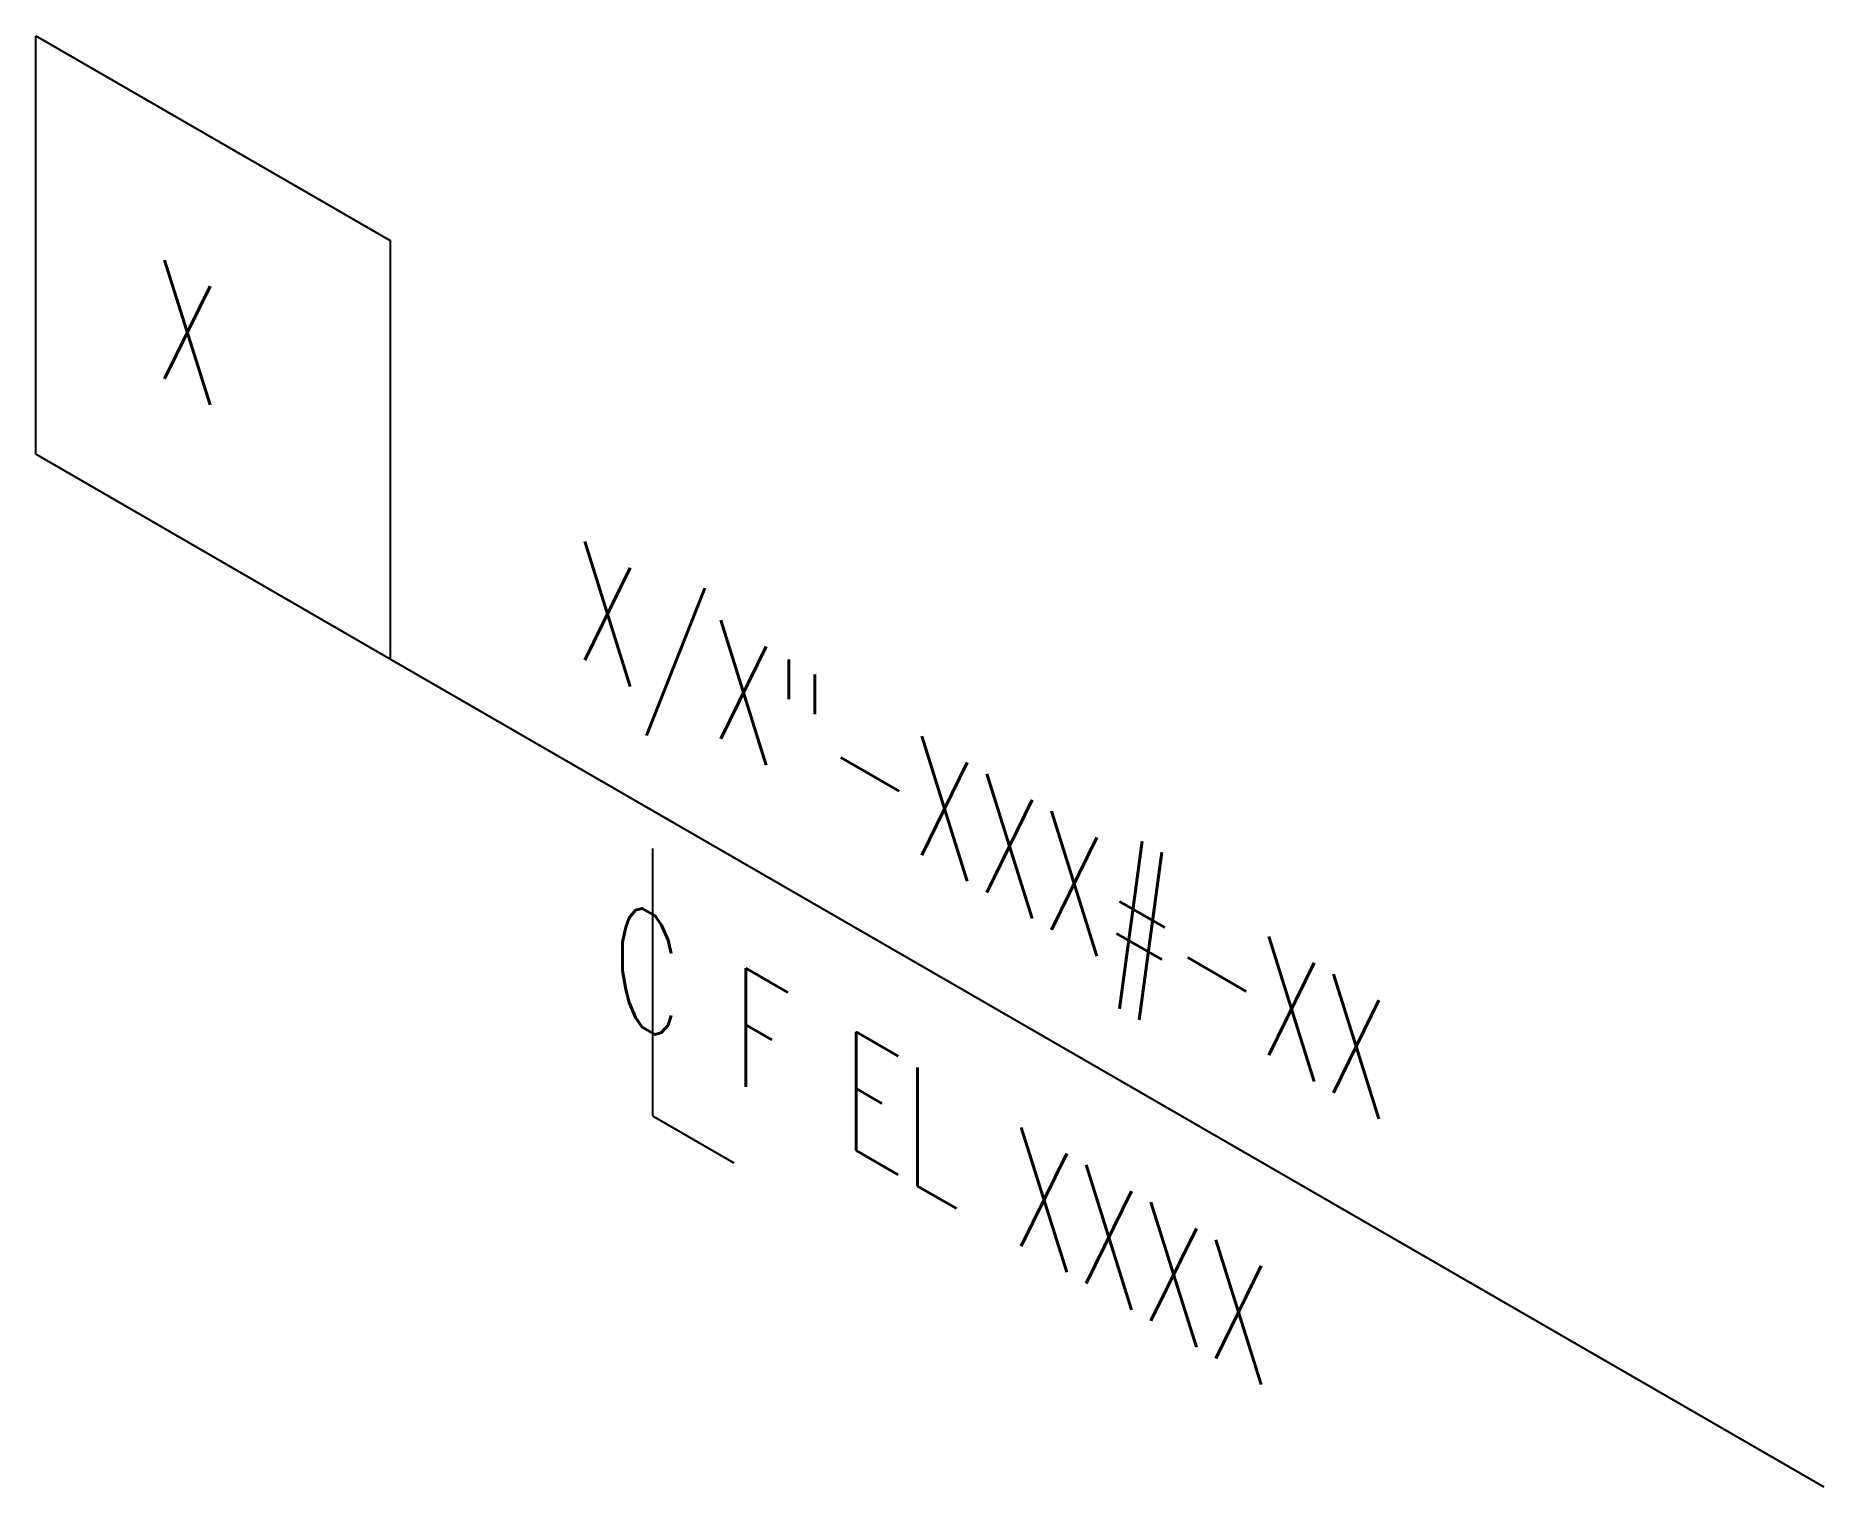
# Model space of a CAD drawing. Header units: millimetres. Extents: x -10143.8 to -10140.32, y -74.01 to -71.19.
import ezdxf
from ezdxf.enums import TextEntityAlignment as Align

# ---------------------------------------------------------------- set-up
doc = ezdxf.new("R2010")
doc.units = ezdxf.units.MM
doc.layers.add('Tub_iso_símbolos', color=2, linetype='Continuous')
doc.styles.add('r80', font='romans.shx')

msp = doc.modelspace()

# ---------------------------------------------------------------- linework, layer by layer
at = {"layer": 'Tub_iso_símbolos', "color": 1}
for p, q in [((-10143.7993, -72.0043), (-10143.7993, -71.1898)), ((-10143.7993, -71.1898), (-10143.1093, -71.5882)), ((-10143.1093, -71.5882), (-10143.1093, -72.4026)), ((-10143.1093, -72.4026), (-10143.7993, -72.0043)), ((-10140.318, -74.0142), (-10143.1093, -72.4026))]:
    msp.add_line(p, q, dxfattribs=at)
at = {"layer": 'Tub_iso_símbolos'}
for p, q in [((-10142.5986, -72.7712), (-10142.5986, -73.2916)), ((-10142.5986, -73.2916), (-10142.4405, -73.3828))]:
    msp.add_line(p, q, dxfattribs=at)

# ---------------------------------------------------------------- texts
at = {"layer": 'Tub_iso_símbolos', "style": 'r80', "oblique": 330, "width": 0.85}
msp.add_text('X', height=0.2, rotation=330, dxfattribs=at).set_placement((-10143.4543, -71.7962), align=Align.MIDDLE_CENTER)
for s, p in [('X/X"-XXX#-XX', (-10142.7496, -72.3942)), ('C F EL XXXX', (-10142.6759, -73.0859))]:
    msp.add_text(s, height=0.2, rotation=330, dxfattribs=at).set_placement(p)

doc.saveas('drawing.dxf')
